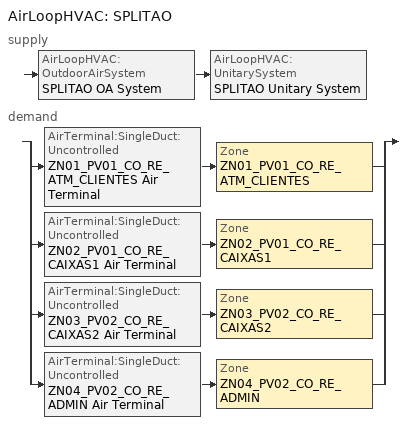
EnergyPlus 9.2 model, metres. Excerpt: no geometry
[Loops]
AirLoopHVAC 'SPLITAO'
 supply: AirLoopHVAC:OutdoorAirSystem 'SPLITAO OA System' > AirLoopHVAC:UnitarySystem 'SPLITAO Unitary System'
 demand: split
  | AirTerminal:SingleDuct:Uncontrolled 'ZN01_PV01_CO_RE_ATM_CLIENTES Air Terminal' > Zone 'ZN01_PV01_CO_RE_ATM_CLIENTES'
  | AirTerminal:SingleDuct:Uncontrolled 'ZN02_PV01_CO_RE_CAIXAS1 Air Terminal' > Zone 'ZN02_PV01_CO_RE_CAIXAS1'
  | AirTerminal:SingleDuct:Uncontrolled 'ZN03_PV02_CO_RE_CAIXAS2 Air Terminal' > Zone 'ZN03_PV02_CO_RE_CAIXAS2'
  | AirTerminal:SingleDuct:Uncontrolled 'ZN04_PV02_CO_RE_ADMIN Air Terminal' > Zone 'ZN04_PV02_CO_RE_ADMIN'
[AirLoopHVAC]
SPLITAO: Design supply air flow rate=Autosize
[AirLoopHVAC:UnitarySystem]
SPLITAO Unitary System: Control type=Load; Controlling zone or thermostat location=ZN01_PV01_CO_RE_ATM_CLIENTES; Cooling coil=SPLITAO Cooling Coil; Cooling supply air flow rate=3.23; Cooling supply air flow rate method=SupplyAirFlowRate; Dehumidification control type=None; Dx heating coil sizing ratio=1; Fan placement=BlowThrough; Heating coil=SPLITAO Heating Coil; Heating supply air flow rate=3.23; Heating supply air flow rate method=SupplyAirFlowRate; Maximum outdoor dry bulb temperature for supplemental heater operation=21; Maximum supply air temperature=Autosize; No load supply air flow rate=Autosize; No load supply air flow rate method=SupplyAirFlowRate; Supply air fan operating mode schedule=HVAC; Supply fan=SPLITAO Supply Fan
[AirTerminal:SingleDuct:Uncontrolled] Maximum air flow rate=Autosize
ZN01_PV01_CO_RE_ATM_CLIENTES Air Terminal; ZN02_PV01_CO_RE_CAIXAS1 Air Terminal; ZN03_PV02_CO_RE_CAIXAS2 Air Terminal; ZN04_PV02_CO_RE_ADMIN Air Terminal
[Coil:Cooling:DX:SingleSpeed]
SPLITAO Cooling Coil: Condenser type=AirCooled; Crankcase heater capacity=0; Energy input ratio function of flow fraction curve=SPLITAO Cool Coil EIR-FF; Energy input ratio function of temperature curve=SPLITAO Cool Coil EIR-FT; Evaporative condenser effectiveness=0; Evaporative condenser pump rated power consumption=0; Gross rated cooling cop=3.16; Gross rated sensible heat ratio=Autosize; Gross rated total cooling capacity=70337; Latent capacity time constant=0; Maximum cycling rate=0; Maximum outdoor dry bulb temperature for crankcase heater operation=10; Nominal time for condensate removal to begin=0; Part load fraction correlation curve=SPLITAO Cool Coil PLF; Rated air flow rate=Autosize; Ratio of initial moisture evaporation rate and steady state latent capacity=0; Total cooling capacity function of flow fraction curve=SPLITAO Cool Coil Cap-FF; Total cooling capacity function of temperature curve=SPLITAO Cool Coil Cap-FT
[Coil:Heating:Electric]
SPLITAO Heating Coil: Efficiency=1; Nominal capacity=70337
[Controller:OutdoorAir]
SPLITAO OA Controller: Economizer control action type=ModulateFlow; Economizer control type=NoEconomizer; Lockout type=NoLockout; Maximum outdoor air flow rate=Autosize; Minimum limit type=FixedMinimum; Minimum outdoor air flow rate=Autosize
[DesignSpecification:OutdoorAir] Outdoor air flow per person=0.0075; Outdoor air flow per zone=0; Outdoor air flow per zone floor area=0; Outdoor air method=Flow/Person
SZ DSOA ZN01_PV01_CO_RE_ATM_CLIENTES; SZ DSOA ZN02_PV01_CO_RE_CAIXAS1; SZ DSOA ZN03_PV02_CO_RE_CAIXAS2; SZ DSOA ZN04_PV02_CO_RE_ADMIN
[DesignSpecification:ZoneAirDistribution] Zone air distribution effectiveness in cooling mode=1; Zone air distribution effectiveness in heating mode=1
SZ DSZAD ZN01_PV01_CO_RE_ATM_CLIENTES; SZ DSZAD ZN02_PV01_CO_RE_CAIXAS1; SZ DSZAD ZN03_PV02_CO_RE_CAIXAS2; SZ DSZAD ZN04_PV02_CO_RE_ADMIN
[Fan:OnOff]
SPLITAO Supply Fan: Availability schedule=HVAC; Fan total efficiency=0.24; Maximum flow rate=Autosize; Motor efficiency=0.9; Motor in airstream fraction=1; Pressure rise=260
[SetpointManager:MixedAir]
SPLITAO Cooling Coil Air Temp Manager: Control variable=Temperature; Setpoint node or nodelist=SPLITAO Mixed Air Outlet
[SetpointManager:SingleZone:Cooling]
SPLITAO Economizer Supply Air Temp Manager: Control variable=Temperature; Control zone=ZN01_PV01_CO_RE_ATM_CLIENTES; Maximum supply air temperature=45; Minimum supply air temperature=13; Setpoint node or nodelist=SPLITAO Heating Coil Outlet
[Sizing:System]
SPLITAO: 100 outdoor air in cooling=No; 100 outdoor air in heating=No; Central cooling capacity control method=OnOff; Central cooling design supply air humidity ratio=0.008; Central cooling design supply air temperature=12.8; Central heating design supply air humidity ratio=0.008; Central heating design supply air temperature=50; Central heating maximum system air flow ratio=1; Cooling design capacity=Autosize; Cooling design capacity method=CoolingDesignCapacity; Cooling supply air flow rate=3.23; Cooling supply air flow rate method=Flow/System; Design outdoor air flow rate=Autosize; Heating design capacity=Autosize; Heating design capacity method=HeatingDesignCapacity; Heating supply air flow rate=3.23; Heating supply air flow rate method=Flow/System; Precool design humidity ratio=0.008; Precool design temperature=11; Preheat design humidity ratio=0.008; Preheat design temperature=7; System outdoor air method=ZoneSum; Type of load to size on=Sensible; Type of zone sum to use=NonCoincident; Zone maximum outdoor air fraction=1
[Sizing:Zone] Cooling design air flow method=DesignDay; Cooling design air flow rate=0; Cooling minimum air flow fraction=0; Heating design air flow method=DesignDay; Heating design air flow rate=0; Heating maximum air flow fraction=0; Zone cooling design supply air humidity ratio=0.008; Zone cooling design supply air temperature=12.8; Zone cooling design supply air temperature difference=11.11; Zone cooling design supply air temperature input method=SupplyAirTemperature; Zone heating design supply air humidity ratio=0.008; Zone heating design supply air temperature=50; Zone heating design supply air temperature difference=30; Zone heating design supply air temperature input method=SupplyAirTemperature
Name | Design specification outdoor air object | Design specification zone air distribution object
ZN01_PV01_CO_RE_ATM_CLIENTES | SZ DSOA ZN01_PV01_CO_RE_ATM_CLIENTES | SZ DSZAD ZN01_PV01_CO_RE_ATM_CLIENTES
ZN02_PV01_CO_RE_CAIXAS1 | SZ DSOA ZN02_PV01_CO_RE_CAIXAS1 | SZ DSZAD ZN02_PV01_CO_RE_CAIXAS1
ZN03_PV02_CO_RE_CAIXAS2 | SZ DSOA ZN03_PV02_CO_RE_CAIXAS2 | SZ DSZAD ZN03_PV02_CO_RE_CAIXAS2
ZN04_PV02_CO_RE_ADMIN | SZ DSOA ZN04_PV02_CO_RE_ADMIN | SZ DSZAD ZN04_PV02_CO_RE_ADMIN
[ThermostatSetpoint:DualSetpoint]
termostato Dual SP Control: Cooling setpoint temperature schedule=HVACTemplate-Always 24; Heating setpoint temperature schedule=HVACTemplate-Always 21
[ZoneControl:Thermostat] Control 1=termostato Dual SP Control; Control type schedule=HVACTemplate-Always 4
Name | Zone or zonelist
ZN01_PV01_CO_RE_ATM_CLIENTES Thermostat | ZN01_PV01_CO_RE_ATM_CLIENTES
ZN02_PV01_CO_RE_CAIXAS1 Thermostat | ZN02_PV01_CO_RE_CAIXAS1
ZN03_PV02_CO_RE_CAIXAS2 Thermostat | ZN03_PV02_CO_RE_CAIXAS2
ZN04_PV02_CO_RE_ADMIN Thermostat | ZN04_PV02_CO_RE_ADMIN
[Zone equipment]
ZN01_PV01_CO_RE_ATM_CLIENTES: ZN01_PV01_CO_RE_ATM_CLIENTES Air Terminal
ZN02_PV01_CO_RE_CAIXAS1: ZN02_PV01_CO_RE_CAIXAS1 Air Terminal
ZN03_PV02_CO_RE_CAIXAS2: ZN03_PV02_CO_RE_CAIXAS2 Air Terminal
ZN04_PV02_CO_RE_ADMIN: ZN04_PV02_CO_RE_ADMIN Air Terminal
[Curve:Biquadratic] Maximum value of x=23.88889; Maximum value of y=46.11111; Minimum value of x=12.77778; Minimum value of y=18
Name | Coefficient1 constant | Coefficient2 x | Coefficient3 x 2 | Coefficient4 y | Coefficient5 y 2 | Coefficient6 x y
SPLITAO Cool Coil Cap-FT | 0.942588 | 0.00954335 | 0.00068377 | -0.0110427 | 5.249e-06 | -9.72e-06
SPLITAO Cool Coil EIR-FT | 0.342414 | 0.034885 | -0.0006237 | 0.00497722 | 0.000437951 | -0.000728028
[Curve:Quadratic]
Name | Maximum value of x | Minimum value of x | Coefficient1 constant | Coefficient2 x | Coefficient3 x 2
SPLITAO Cool Coil Cap-FF | 1.5 | 0.5 | 0.8 | 0.2 | 0
SPLITAO Cool Coil EIR-FF | 1.5 | 0.5 | 1.1552 | -0.1808 | 0.0256
SPLITAO Cool Coil PLF | 1 | 0 | 0.85 | 0.15 | 0
[Schedule:Compact]
HVAC: Through: 12/31, For: Weekdays SummerDesignDay WinterDesignDay Holidays, Until: 08:00, 0, Until: 19:00, 1, Until: 24:00, 0, For: AllOtherDays, Until: 24:00, 0
HVACTemplate-Always 4: Through: 12/31, For: AllDays, Until: 24:00, 4
HVACTemplate-Always 21: Through: 12/31, For: AllDays, Until: 24:00, 21
HVACTemplate-Always 24: Through: 12/31, For: AllDays, Until: 24:00, 24
